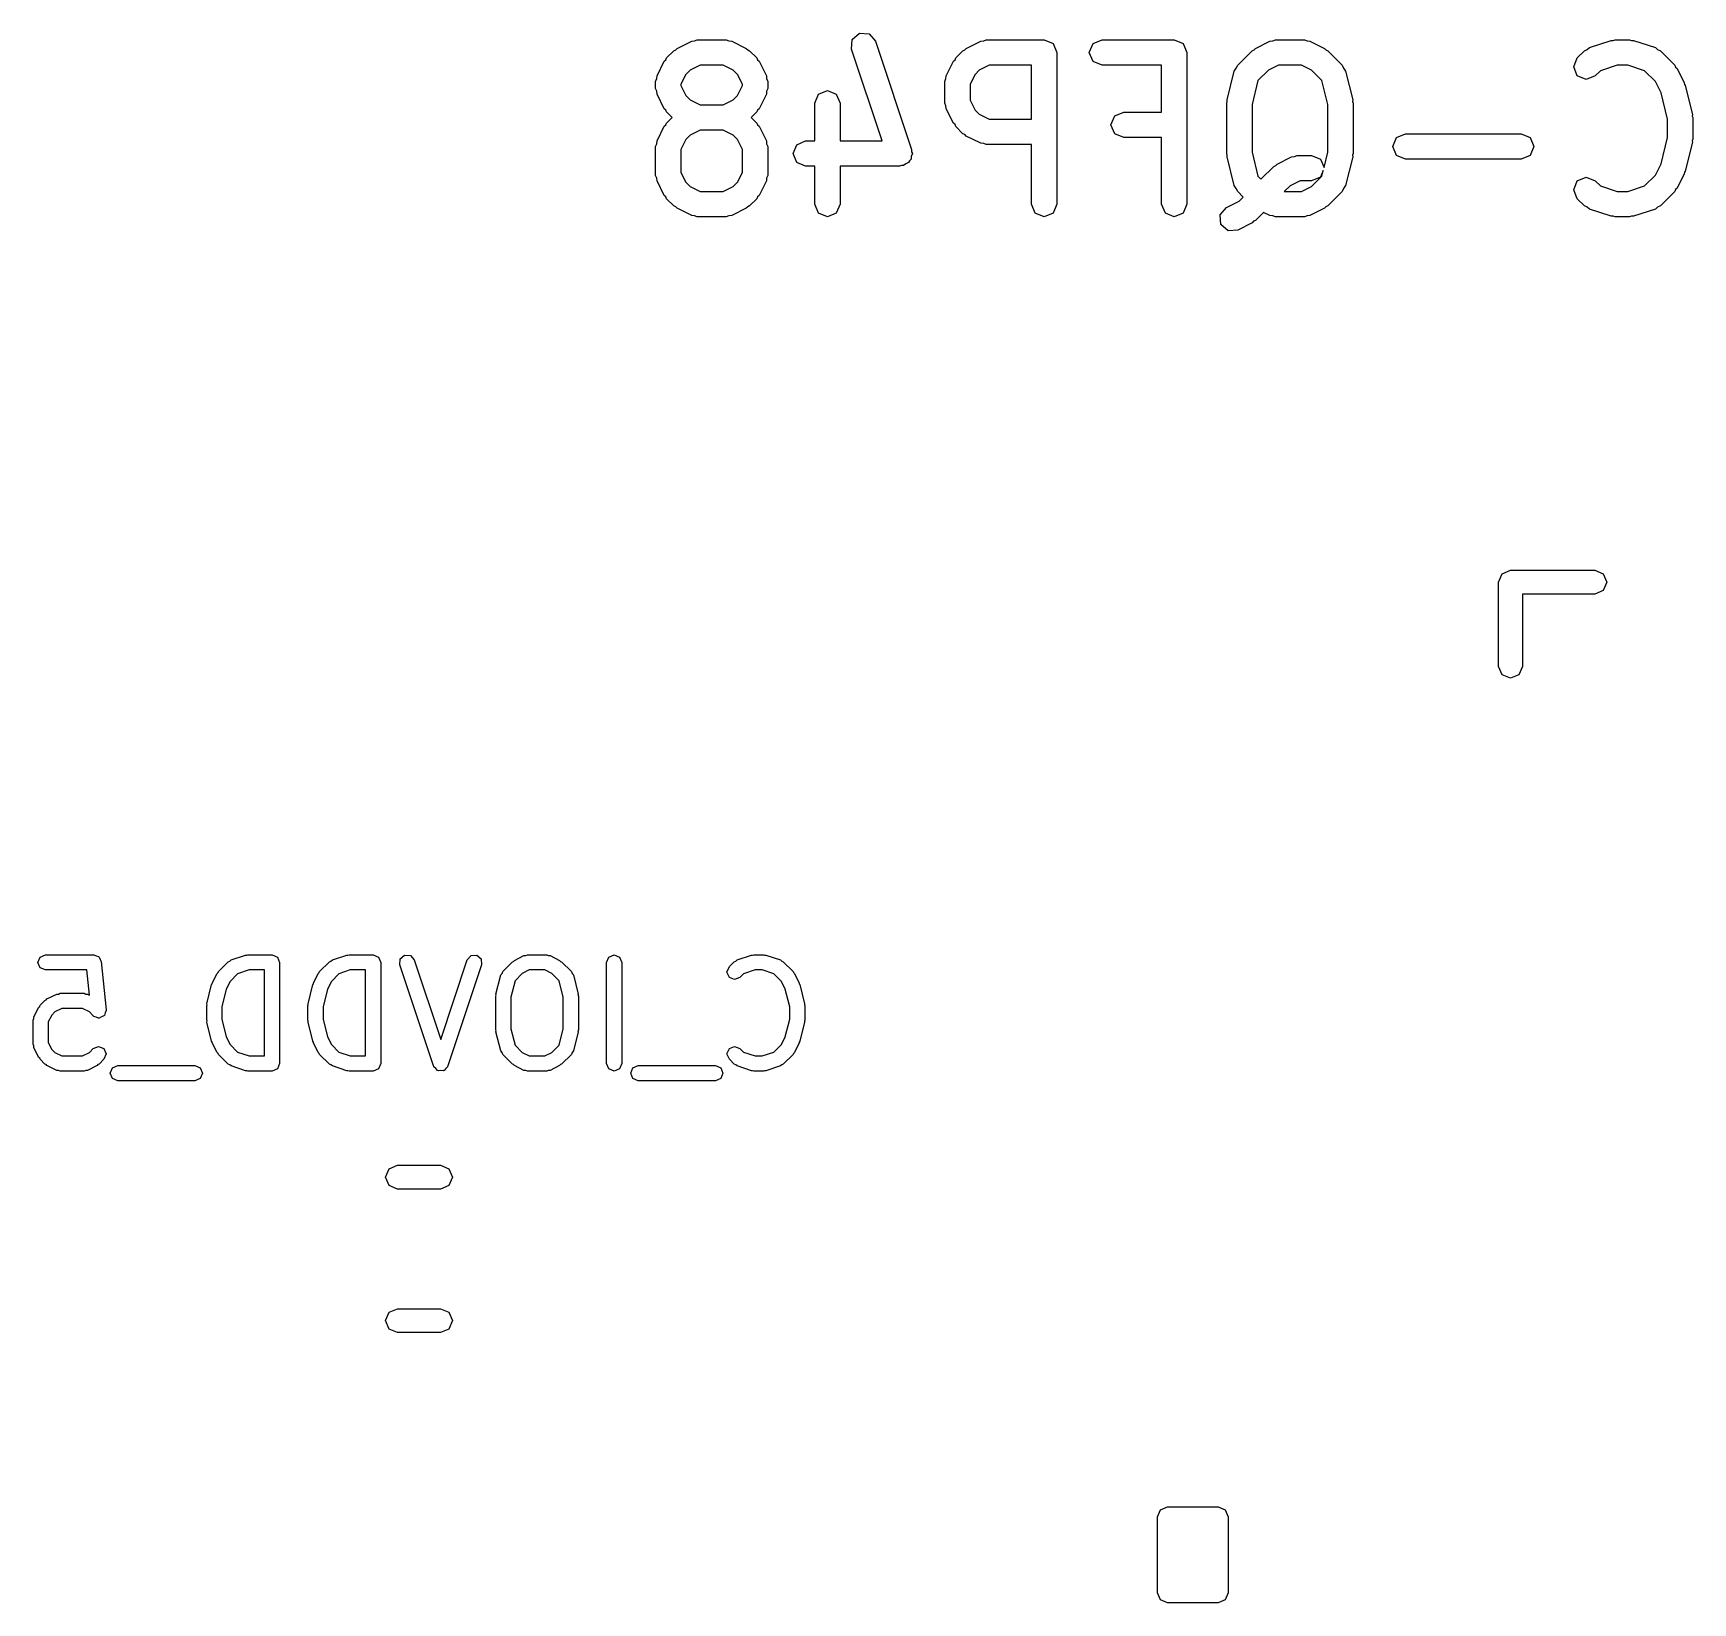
# Model space of a CAD drawing. Extents: x 43 to 429, y -149 to -20.
# Drawn here: x 375.51 to 383.84, y -46.73 to -38.86 of the extents above; entities that cross this region are included whole.
import ezdxf

# ---------------------------------------------------------------- set-up
doc = ezdxf.new("R2010")
doc.units = 0
doc.layers.add('BLACK', color=7, linetype='CONTINUOUS')

msp = doc.modelspace()

# ---------------------------------------------------------------- linework, layer by layer
at = {"layer": 'BLACK', "linetype": 'CONTINUOUS'}
for p, q in [((378.74, -38.9322), (378.813, -38.8959)), ((378.813, -38.8959), (378.827, -38.8949)), ((378.827, -38.8949), (378.841, -38.8892)), ((378.841, -38.8892), (378.986, -38.8892)), ((378.986, -38.8892), (379, -38.8949)), ((379, -38.8949), (379.015, -38.8959)), ((379.015, -38.8959), (379.087, -38.9322)), ((379.615, -38.9365), (379.619, -38.888)), ((379.619, -38.888), (379.655, -38.8562)), ((379.655, -38.8562), (379.704, -38.8596)), ((379.704, -38.8596), (379.736, -38.8963)), ((379.736, -38.8963), (379.917, -39.4406)), ((380.191, -38.9322), (380.264, -38.8959)), ((380.264, -38.8959), (380.279, -38.8949)), ((380.279, -38.8949), (380.292, -38.8892)), ((380.292, -38.8892), (380.583, -38.8892)), ((380.583, -38.8892), (380.628, -38.9078)), ((380.628, -38.9078), (380.646, -38.9527)), ((380.809, -38.9527), (380.828, -38.9078)), ((380.828, -38.9078), (380.873, -38.8892)), ((380.873, -38.8892), (381.236, -38.8892)), ((381.236, -38.8892), (381.281, -38.9078)), ((381.281, -38.9078), (381.299, -38.9527)), ((381.643, -38.9322), (381.715, -38.8959)), ((381.715, -38.8959), (381.73, -38.8949)), ((381.73, -38.8949), (381.744, -38.8892)), ((381.744, -38.8892), (381.889, -38.8892)), ((381.889, -38.8892), (381.903, -38.8949)), ((381.903, -38.8949), (381.917, -38.8959)), ((381.917, -38.8959), (381.99, -38.9322)), ((383.32, -38.9288), (383.429, -38.8925)), ((383.429, -38.8925), (383.44, -38.8932)), ((383.44, -38.8932), (383.449, -38.8892)), ((383.449, -38.8892), (383.522, -38.8892)), ((383.522, -38.8892), (383.532, -38.8932)), ((383.532, -38.8932), (383.542, -38.8925)), ((383.542, -38.8925), (383.651, -38.9288)), ((378.675, -38.9969), (378.683, -38.99)), ((378.683, -38.99), (378.687, -38.9804)), ((378.687, -38.9804), (378.724, -38.9441)), ((378.724, -38.9441), (378.733, -38.9401)), ((378.733, -38.9401), (378.74, -38.9322)), ((379.087, -38.9322), (379.094, -38.9401)), ((379.094, -38.9401), (379.104, -38.9441)), ((379.104, -38.9441), (379.14, -38.9804)), ((379.14, -38.9804), (379.144, -38.99)), ((379.144, -38.99), (379.152, -38.9969)), ((379.769, -39.3972), (379.615, -38.9365)), ((380.127, -38.9969), (380.135, -38.99)), ((380.135, -38.99), (380.139, -38.9804)), ((380.139, -38.9804), (380.175, -38.9441)), ((380.175, -38.9441), (380.185, -38.9401)), ((380.185, -38.9401), (380.191, -38.9322)), ((380.646, -38.9527), (380.646, -39.7147)), ((380.828, -38.9976), (380.809, -38.9527)), ((381.299, -38.9527), (381.299, -39.7147)), ((381.554, -39.0167), (381.626, -38.9441)), ((381.626, -38.9441), (381.636, -38.9401)), ((381.636, -38.9401), (381.643, -38.9322)), ((381.99, -38.9322), (381.997, -38.9401)), ((381.997, -38.9401), (382.006, -38.9441)), ((382.006, -38.9441), (382.079, -39.0167)), ((383.241, -39.0253), (383.259, -38.9804)), ((383.259, -38.9804), (383.296, -38.9441)), ((383.296, -38.9441), (383.309, -38.9384)), ((383.309, -38.9384), (383.32, -38.9288)), ((383.651, -38.9288), (383.662, -38.9384)), ((383.662, -38.9384), (383.676, -38.9441)), ((383.676, -38.9441), (383.748, -39.0167)), ((378.638, -39.0842), (378.639, -39.0695)), ((378.639, -39.0695), (378.675, -38.9969)), ((378.784, -39.0629), (378.759, -39.1128)), ((378.806, -39.0412), (378.784, -39.0629)), ((378.856, -39.0162), (378.806, -39.0412)), ((378.971, -39.0162), (378.856, -39.0162)), ((379.021, -39.0412), (378.971, -39.0162)), ((379.043, -39.0629), (379.021, -39.0412)), ((379.068, -39.1128), (379.043, -39.0629)), ((379.152, -38.9969), (379.188, -39.0695)), ((379.188, -39.0695), (379.189, -39.0842)), ((380.089, -39.0842), (380.09, -39.0695)), ((380.09, -39.0695), (380.127, -38.9969)), ((380.236, -39.0629), (380.211, -39.1128)), ((380.257, -39.0412), (380.236, -39.0629)), ((380.307, -39.0162), (380.257, -39.0412)), ((380.519, -39.0162), (380.307, -39.0162)), ((380.519, -39.2884), (380.519, -39.0162)), ((380.873, -39.0162), (380.828, -38.9976)), ((381.172, -39.0162), (380.873, -39.0162)), ((381.172, -39.2521), (381.172, -39.0162)), ((381.501, -39.1913), (381.537, -39.0462)), ((381.537, -39.0462), (381.547, -39.0324)), ((381.547, -39.0324), (381.554, -39.0167)), ((381.709, -39.0412), (381.656, -39.094)), ((381.759, -39.0162), (381.709, -39.0412)), ((381.874, -39.0162), (381.759, -39.0162)), ((381.924, -39.0412), (381.874, -39.0162)), ((381.977, -39.094), (381.924, -39.0412)), ((382.079, -39.0167), (382.086, -39.0324)), ((382.086, -39.0324), (382.096, -39.0462)), ((382.096, -39.0462), (382.132, -39.1913)), ((383.259, -39.0702), (383.241, -39.0253)), ((383.304, -39.0888), (383.259, -39.0702)), ((383.349, -39.0702), (383.304, -39.0888)), ((383.375, -39.0445), (383.349, -39.0702)), ((383.46, -39.0162), (383.375, -39.0445)), ((383.512, -39.0162), (383.46, -39.0162)), ((383.596, -39.0445), (383.512, -39.0162)), ((383.651, -39.0992), (383.596, -39.0445)), ((383.748, -39.0167), (383.752, -39.0263)), ((383.752, -39.0263), (383.76, -39.0332)), ((383.76, -39.0332), (383.796, -39.1057)), ((378.632, -39.0979), (378.638, -39.0842)), ((378.632, -39.1341), (378.632, -39.0979)), ((378.638, -39.1478), (378.632, -39.1341)), ((378.639, -39.1625), (378.638, -39.1478)), ((378.759, -39.1128), (378.759, -39.1192)), ((378.759, -39.1192), (378.784, -39.1691)), ((379.043, -39.1691), (379.068, -39.1192)), ((379.068, -39.1192), (379.068, -39.1128)), ((379.189, -39.1478), (379.188, -39.1625)), ((379.189, -39.0842), (379.195, -39.0979)), ((379.195, -39.1341), (379.189, -39.1478)), ((379.195, -39.0979), (379.195, -39.1341)), ((379.449, -39.1618), (379.494, -39.1432)), ((379.494, -39.1432), (379.539, -39.1618)), ((380.084, -39.0979), (380.089, -39.0842)), ((380.084, -39.2067), (380.084, -39.0979)), ((380.211, -39.1128), (380.211, -39.1917)), ((381.656, -39.094), (381.626, -39.2145)), ((382.007, -39.2145), (381.977, -39.094)), ((383.68, -39.1563), (383.651, -39.0992)), ((383.712, -39.2871), (383.68, -39.1563)), ((383.796, -39.1057), (383.797, -39.1129)), ((383.797, -39.1129), (383.801, -39.1187)), ((383.801, -39.1187), (383.837, -39.2639)), ((378.675, -39.2351), (378.639, -39.1625)), ((378.683, -39.242), (378.675, -39.2351)), ((378.687, -39.2516), (378.683, -39.242)), ((378.784, -39.1691), (378.806, -39.1908)), ((378.806, -39.1908), (378.856, -39.2158)), ((378.856, -39.2158), (378.971, -39.2158)), ((378.971, -39.2158), (379.021, -39.1908)), ((379.021, -39.1908), (379.043, -39.1691)), ((379.144, -39.242), (379.14, -39.2516)), ((379.152, -39.2351), (379.144, -39.242)), ((379.188, -39.1625), (379.152, -39.2351)), ((379.431, -39.2067), (379.449, -39.1618)), ((379.431, -39.3972), (379.431, -39.2067)), ((379.539, -39.1618), (379.558, -39.2067)), ((379.558, -39.2067), (379.558, -39.3972)), ((380.089, -39.2204), (380.084, -39.2067)), ((380.09, -39.2351), (380.089, -39.2204)), ((380.127, -39.3077), (380.09, -39.2351)), ((380.211, -39.1917), (380.236, -39.2417)), ((380.236, -39.2417), (380.257, -39.2634)), ((381.499, -39.2067), (381.502, -39.1993)), ((381.499, -39.4607), (381.499, -39.2067)), ((381.502, -39.1993), (381.501, -39.1913)), ((381.626, -39.2145), (381.626, -39.4529)), ((382.007, -39.4529), (382.007, -39.2145)), ((382.132, -39.1913), (382.131, -39.1993)), ((382.131, -39.1993), (382.134, -39.2067)), ((382.134, -39.2067), (382.134, -39.4607)), ((378.639, -39.396), (378.675, -39.3235)), ((378.675, -39.3235), (378.683, -39.3166)), ((378.683, -39.3166), (378.687, -39.307)), ((378.715, -39.2793), (378.687, -39.2516)), ((378.687, -39.307), (378.715, -39.2793)), ((379.14, -39.2516), (379.112, -39.2793)), ((379.112, -39.2793), (379.14, -39.307)), ((379.14, -39.307), (379.144, -39.3166)), ((379.144, -39.3166), (379.152, -39.3235)), ((379.152, -39.3235), (379.188, -39.396)), ((380.135, -39.3145), (380.127, -39.3077)), ((380.139, -39.3242), (380.135, -39.3145)), ((380.175, -39.3605), (380.139, -39.3242)), ((380.257, -39.2634), (380.307, -39.2884)), ((380.307, -39.2884), (380.519, -39.2884)), ((380.918, -39.3156), (380.937, -39.2707)), ((380.937, -39.3605), (380.918, -39.3156)), ((380.937, -39.2707), (380.982, -39.2521)), ((380.982, -39.2521), (381.172, -39.2521)), ((383.712, -39.3803), (383.712, -39.2871)), ((383.837, -39.2639), (383.836, -39.2718)), ((383.836, -39.2718), (383.839, -39.2793)), ((383.839, -39.2793), (383.839, -39.3881)), ((378.638, -39.4108), (378.639, -39.396)), ((378.784, -39.3895), (378.759, -39.4394)), ((378.806, -39.3678), (378.784, -39.3895)), ((378.856, -39.3428), (378.806, -39.3678)), ((378.971, -39.3428), (378.856, -39.3428)), ((379.021, -39.3678), (378.971, -39.3428)), ((379.043, -39.3895), (379.021, -39.3678)), ((379.068, -39.4394), (379.043, -39.3895)), ((379.188, -39.396), (379.189, -39.4108)), ((379.34, -39.4158), (379.385, -39.3972)), ((379.385, -39.3972), (379.431, -39.3972)), ((379.558, -39.3972), (379.769, -39.3972)), ((380.185, -39.3645), (380.175, -39.3605)), ((380.191, -39.3724), (380.185, -39.3645)), ((380.264, -39.4087), (380.191, -39.3724)), ((380.279, -39.4097), (380.264, -39.4087)), ((380.292, -39.4154), (380.279, -39.4097)), ((380.982, -39.3791), (380.937, -39.3605)), ((381.172, -39.3791), (380.982, -39.3791)), ((381.172, -39.7147), (381.172, -39.3791)), ((382.333, -39.4244), (382.352, -39.3795)), ((382.352, -39.3795), (382.397, -39.3609)), ((382.397, -39.3609), (382.978, -39.3609)), ((382.978, -39.3609), (383.022, -39.3795)), ((383.022, -39.3795), (383.041, -39.4244)), ((383.68, -39.5111), (383.712, -39.3803)), ((383.837, -39.4035), (383.801, -39.5487)), ((383.839, -39.3881), (383.836, -39.3956)), ((383.836, -39.3956), (383.837, -39.4035)), ((378.632, -39.4244), (378.638, -39.4108)), ((378.632, -39.5696), (378.632, -39.4244)), ((378.759, -39.4394), (378.759, -39.5546)), ((379.068, -39.5546), (379.068, -39.4394)), ((379.189, -39.4108), (379.195, -39.4244)), ((379.195, -39.4244), (379.195, -39.5696)), ((379.322, -39.4607), (379.34, -39.4158)), ((379.34, -39.5056), (379.322, -39.4607)), ((379.914, -39.4891), (379.906, -39.496)), ((379.915, -39.4744), (379.914, -39.4891)), ((379.921, -39.4607), (379.915, -39.4744)), ((379.917, -39.4406), (379.916, -39.4511)), ((379.916, -39.4511), (379.921, -39.4607)), ((380.519, -39.4154), (380.292, -39.4154)), ((380.519, -39.7147), (380.519, -39.4154)), ((381.502, -39.4682), (381.499, -39.4607)), ((381.501, -39.4761), (381.502, -39.4682)), ((381.537, -39.6213), (381.501, -39.4761)), ((381.626, -39.4529), (381.656, -39.5734)), ((381.752, -39.5128), (381.824, -39.4765)), ((381.824, -39.4765), (381.839, -39.4754)), ((381.839, -39.4754), (381.853, -39.4698)), ((381.853, -39.4698), (381.925, -39.4698)), ((381.925, -39.4698), (381.97, -39.4884)), ((381.97, -39.4884), (381.988, -39.5303)), ((381.988, -39.5303), (382.007, -39.4529)), ((382.132, -39.4761), (382.096, -39.6213)), ((382.134, -39.4607), (382.131, -39.4682)), ((382.131, -39.4682), (382.132, -39.4761)), ((382.352, -39.4693), (382.333, -39.4244)), ((382.397, -39.4879), (382.352, -39.4693)), ((382.978, -39.4879), (382.397, -39.4879)), ((383.022, -39.4693), (382.978, -39.4879)), ((383.041, -39.4244), (383.022, -39.4693)), ((378.638, -39.5832), (378.632, -39.5696)), ((378.759, -39.5546), (378.784, -39.6045)), ((379.043, -39.6045), (379.068, -39.5546)), ((379.195, -39.5696), (379.189, -39.5832)), ((379.385, -39.5242), (379.34, -39.5056)), ((379.431, -39.5242), (379.385, -39.5242)), ((379.431, -39.7147), (379.431, -39.5242)), ((379.857, -39.5242), (379.558, -39.5242)), ((379.558, -39.5242), (379.558, -39.7147)), ((379.867, -39.5202), (379.857, -39.5242)), ((379.877, -39.521), (379.867, -39.5202)), ((379.888, -39.5113), (379.877, -39.521)), ((379.902, -39.5056), (379.888, -39.5113)), ((379.906, -39.496), (379.902, -39.5056)), ((381.656, -39.5734), (381.671, -39.5886)), ((381.671, -39.5886), (381.735, -39.5247)), ((381.735, -39.5247), (381.745, -39.5207)), ((381.745, -39.5207), (381.752, -39.5128)), ((381.924, -39.6262), (381.977, -39.5734)), ((381.984, -39.5452), (381.97, -39.5782)), ((381.977, -39.5734), (381.984, -39.5452)), ((383.596, -39.6229), (383.651, -39.5682)), ((383.651, -39.5682), (383.68, -39.5111)), ((383.796, -39.5617), (383.76, -39.6343)), ((383.797, -39.5545), (383.796, -39.5617)), ((383.801, -39.5487), (383.797, -39.5545)), ((378.639, -39.598), (378.638, -39.5832)), ((378.675, -39.6705), (378.639, -39.598)), ((378.784, -39.6045), (378.806, -39.6262)), ((378.806, -39.6262), (378.856, -39.6512)), ((378.856, -39.6512), (378.971, -39.6512)), ((378.971, -39.6512), (379.021, -39.6262)), ((379.021, -39.6262), (379.043, -39.6045)), ((379.188, -39.598), (379.152, -39.6705)), ((379.189, -39.5832), (379.188, -39.598)), ((381.547, -39.635), (381.537, -39.6213)), ((381.554, -39.6508), (381.547, -39.635)), ((381.581, -39.6784), (381.554, -39.6508)), ((381.818, -39.6218), (381.788, -39.6512)), ((381.788, -39.6512), (381.874, -39.6512)), ((381.868, -39.5968), (381.818, -39.6218)), ((381.925, -39.5968), (381.868, -39.5968)), ((381.874, -39.6512), (381.924, -39.6262)), ((381.97, -39.5782), (381.925, -39.5968)), ((382.079, -39.6508), (382.006, -39.7233)), ((382.086, -39.635), (382.079, -39.6508)), ((382.096, -39.6213), (382.086, -39.635)), ((383.241, -39.6421), (383.259, -39.5972)), ((383.259, -39.687), (383.241, -39.6421)), ((383.259, -39.5972), (383.304, -39.5786)), ((383.304, -39.5786), (383.349, -39.5972)), ((383.349, -39.5972), (383.375, -39.6229)), ((383.375, -39.6229), (383.46, -39.6512)), ((383.46, -39.6512), (383.512, -39.6512)), ((383.512, -39.6512), (383.596, -39.6229)), ((383.748, -39.6508), (383.676, -39.7233)), ((383.752, -39.6411), (383.748, -39.6508)), ((383.76, -39.6343), (383.752, -39.6411)), ((378.683, -39.6774), (378.675, -39.6705)), ((378.687, -39.687), (378.683, -39.6774)), ((378.724, -39.7233), (378.687, -39.687)), ((378.733, -39.7273), (378.724, -39.7233)), ((378.74, -39.7352), (378.733, -39.7273)), ((378.813, -39.7715), (378.74, -39.7352)), ((379.087, -39.7352), (379.015, -39.7715)), ((379.094, -39.7273), (379.087, -39.7352)), ((379.104, -39.7233), (379.094, -39.7273)), ((379.14, -39.687), (379.104, -39.7233)), ((379.144, -39.6774), (379.14, -39.687)), ((379.152, -39.6705), (379.144, -39.6774)), ((379.449, -39.7596), (379.431, -39.7147)), ((379.558, -39.7147), (379.539, -39.7596)), ((380.538, -39.7596), (380.519, -39.7147)), ((380.646, -39.7147), (380.628, -39.7596)), ((381.191, -39.7596), (381.172, -39.7147)), ((381.299, -39.7147), (381.281, -39.7596)), ((381.466, -39.7672), (381.498, -39.7305)), ((381.498, -39.7305), (381.561, -39.6988)), ((381.561, -39.6988), (381.581, -39.6784)), ((381.99, -39.7352), (381.917, -39.7715)), ((381.997, -39.7273), (381.99, -39.7352)), ((382.006, -39.7233), (381.997, -39.7273)), ((383.296, -39.7233), (383.259, -39.687)), ((383.309, -39.729), (383.296, -39.7233)), ((383.32, -39.7387), (383.309, -39.729)), ((383.429, -39.775), (383.32, -39.7387)), ((383.651, -39.7387), (383.542, -39.775)), ((383.662, -39.729), (383.651, -39.7387)), ((383.676, -39.7233), (383.662, -39.729)), ((378.827, -39.7726), (378.813, -39.7715)), ((378.841, -39.7782), (378.827, -39.7726)), ((378.986, -39.7782), (378.841, -39.7782)), ((379, -39.7726), (378.986, -39.7782)), ((379.015, -39.7715), (379, -39.7726)), ((379.494, -39.7782), (379.449, -39.7596)), ((379.539, -39.7596), (379.494, -39.7782)), ((380.583, -39.7782), (380.538, -39.7596)), ((380.628, -39.7596), (380.583, -39.7782)), ((381.236, -39.7782), (381.191, -39.7596)), ((381.281, -39.7596), (381.236, -39.7782)), ((381.469, -39.8157), (381.466, -39.7672)), ((381.506, -39.8475), (381.469, -39.8157)), ((381.627, -39.8078), (381.555, -39.8441)), ((381.634, -39.7999), (381.627, -39.8078)), ((381.644, -39.7959), (381.634, -39.7999)), ((381.684, -39.7557), (381.644, -39.7959)), ((381.715, -39.7715), (381.684, -39.7557)), ((381.73, -39.7726), (381.715, -39.7715)), ((381.744, -39.7782), (381.73, -39.7726)), ((381.889, -39.7782), (381.744, -39.7782)), ((381.903, -39.7726), (381.889, -39.7782)), ((381.917, -39.7715), (381.903, -39.7726)), ((383.44, -39.7742), (383.429, -39.775)), ((383.449, -39.7782), (383.44, -39.7742)), ((383.522, -39.7782), (383.449, -39.7782)), ((383.532, -39.7742), (383.522, -39.7782)), ((383.542, -39.775), (383.532, -39.7742)), ((381.555, -39.8441), (381.506, -39.8475)), ((382.864, -41.6116), (382.882, -41.5691)), ((382.882, -41.5691), (382.924, -41.5515)), ((382.924, -41.5515), (383.347, -41.5515)), ((383.347, -41.5515), (383.389, -41.5691)), ((383.389, -41.5691), (383.407, -41.6116)), ((382.864, -42.034), (382.864, -41.6116)), ((383.389, -41.654), (383.347, -41.6715)), ((383.407, -41.6116), (383.389, -41.654)), ((383.347, -41.6715), (382.984, -41.6715)), ((382.984, -41.6715), (382.984, -42.034)), ((382.882, -42.0764), (382.864, -42.034)), ((382.924, -42.094), (382.882, -42.0764)), ((382.966, -42.0764), (382.924, -42.094)), ((382.984, -42.034), (382.966, -42.0764)), ((375.531, -43.5198), (375.542, -43.4929)), ((375.542, -43.4929), (375.569, -43.4817)), ((375.569, -43.4817), (375.811, -43.4817)), ((375.811, -43.4817), (375.823, -43.4866)), ((375.823, -43.4866), (375.835, -43.4903)), ((375.835, -43.4903), (375.836, -43.4921)), ((375.836, -43.4921), (375.838, -43.4929)), ((375.838, -43.4929), (375.843, -43.5047)), ((376.501, -43.5079), (376.573, -43.4837)), ((376.573, -43.4837), (376.579, -43.4841)), ((376.579, -43.4841), (376.585, -43.4817)), ((376.585, -43.4817), (376.706, -43.4817)), ((376.706, -43.4817), (376.733, -43.4929)), ((376.733, -43.4929), (376.744, -43.5198)), ((377.009, -43.5079), (377.081, -43.4837)), ((377.081, -43.4837), (377.087, -43.4841)), ((377.087, -43.4841), (377.093, -43.4817)), ((377.093, -43.4817), (377.214, -43.4817)), ((377.214, -43.4817), (377.241, -43.4929)), ((377.241, -43.4929), (377.252, -43.5198)), ((377.349, -43.5028), (377.371, -43.4837)), ((377.371, -43.4837), (377.401, -43.4857)), ((377.401, -43.4857), (377.42, -43.5078)), ((377.686, -43.5078), (377.705, -43.4857)), ((377.705, -43.4857), (377.734, -43.4837)), ((377.734, -43.4837), (377.756, -43.5028)), ((377.923, -43.5099), (377.971, -43.4857)), ((377.971, -43.4857), (377.98, -43.4851)), ((377.98, -43.4851), (377.988, -43.4817)), ((377.988, -43.4817), (378.085, -43.4817)), ((378.085, -43.4817), (378.093, -43.4851)), ((378.093, -43.4851), (378.102, -43.4857)), ((378.102, -43.4857), (378.15, -43.5099)), ((378.386, -43.5198), (378.397, -43.4929)), ((378.397, -43.4929), (378.424, -43.4817)), ((378.424, -43.4817), (378.451, -43.4929)), ((378.451, -43.4929), (378.462, -43.5198)), ((379.041, -43.5079), (379.113, -43.4837)), ((379.113, -43.4837), (379.119, -43.4841)), ((379.119, -43.4841), (379.125, -43.4817)), ((379.125, -43.4817), (379.174, -43.4817)), ((379.174, -43.4817), (379.179, -43.4841)), ((379.179, -43.4841), (379.186, -43.4837)), ((379.186, -43.4837), (379.258, -43.5079)), ((375.542, -43.5468), (375.531, -43.5198)), ((375.569, -43.5579), (375.542, -43.5468)), ((375.777, -43.5579), (375.569, -43.5579)), ((375.789, -43.684), (375.777, -43.5579)), ((375.843, -43.5047), (375.849, -43.516)), ((375.849, -43.516), (375.873, -43.7579)), ((376.406, -43.6237), (376.43, -43.5753)), ((376.43, -43.5753), (376.435, -43.5712)), ((376.435, -43.5712), (376.437, -43.5654)), ((376.437, -43.5654), (376.486, -43.5171)), ((376.486, -43.5171), (376.494, -43.5137)), ((376.494, -43.5137), (376.501, -43.5079)), ((376.591, -43.5579), (376.533, -43.5773)), ((376.668, -43.5579), (376.591, -43.5579)), ((376.668, -43.9897), (376.668, -43.5579)), ((376.744, -43.5198), (376.744, -44.0278)), ((376.914, -43.6237), (376.938, -43.5753)), ((376.938, -43.5753), (376.943, -43.5712)), ((376.943, -43.5712), (376.945, -43.5654)), ((376.945, -43.5654), (376.994, -43.5171)), ((376.994, -43.5171), (377.002, -43.5137)), ((377.002, -43.5137), (377.009, -43.5079)), ((377.099, -43.5579), (377.041, -43.5773)), ((377.176, -43.5579), (377.099, -43.5579)), ((377.176, -43.9897), (377.176, -43.5579)), ((377.252, -43.5198), (377.252, -44.0278)), ((377.347, -43.5319), (377.349, -43.5028)), ((377.517, -44.0399), (377.347, -43.5319)), ((377.42, -43.5078), (377.553, -43.9073)), ((377.553, -43.9073), (377.686, -43.5078)), ((377.758, -43.5319), (377.589, -44.0399)), ((377.756, -43.5028), (377.758, -43.5319)), ((377.855, -43.5831), (377.861, -43.5749)), ((377.861, -43.5749), (377.865, -43.5654)), ((377.865, -43.5654), (377.913, -43.5171)), ((377.913, -43.5171), (377.919, -43.5147)), ((377.919, -43.5147), (377.923, -43.5099)), ((377.962, -43.5753), (377.926, -43.6119)), ((377.997, -43.5579), (377.962, -43.5753)), ((378.076, -43.5579), (377.997, -43.5579)), ((378.111, -43.5753), (378.076, -43.5579)), ((378.147, -43.6119), (378.111, -43.5753)), ((378.15, -43.5099), (378.155, -43.5147)), ((378.155, -43.5147), (378.16, -43.5171)), ((378.16, -43.5171), (378.209, -43.5654)), ((378.209, -43.5654), (378.213, -43.5749)), ((378.213, -43.5749), (378.219, -43.5831)), ((378.386, -44.0278), (378.386, -43.5198)), ((378.462, -43.5198), (378.462, -44.0278)), ((378.99, -43.5682), (379.002, -43.5413)), ((379.002, -43.5951), (378.99, -43.5682)), ((379.002, -43.5413), (379.026, -43.5171)), ((379.026, -43.5171), (379.034, -43.5137)), ((379.034, -43.5137), (379.041, -43.5079)), ((379.131, -43.5579), (379.073, -43.5773)), ((379.167, -43.5579), (379.131, -43.5579)), ((379.226, -43.5773), (379.167, -43.5579)), ((379.258, -43.5079), (379.265, -43.5137)), ((379.265, -43.5137), (379.273, -43.5171)), ((379.273, -43.5171), (379.322, -43.5654)), ((379.322, -43.5654), (379.324, -43.5712)), ((379.324, -43.5712), (379.329, -43.5753)), ((379.329, -43.5753), (379.353, -43.6237)), ((376.379, -43.7283), (376.403, -43.6315)), ((376.403, -43.6315), (376.406, -43.628)), ((376.406, -43.628), (376.406, -43.6237)), ((376.476, -43.6541), (376.454, -43.7422)), ((376.496, -43.615), (376.476, -43.6541)), ((376.533, -43.5773), (376.496, -43.615)), ((376.887, -43.7283), (376.911, -43.6315)), ((376.911, -43.6315), (376.914, -43.628)), ((376.914, -43.628), (376.914, -43.6237)), ((376.984, -43.6541), (376.962, -43.7422)), ((377.004, -43.615), (376.984, -43.6541)), ((377.041, -43.5773), (377.004, -43.615)), ((377.83, -43.6799), (377.855, -43.5831)), ((377.926, -43.6119), (377.905, -43.6938)), ((378.168, -43.6938), (378.147, -43.6119)), ((378.219, -43.5831), (378.243, -43.6799)), ((379.028, -43.6063), (379.002, -43.5951)), ((379.055, -43.5951), (379.028, -43.6063)), ((379.073, -43.5773), (379.055, -43.5951)), ((379.263, -43.615), (379.226, -43.5773)), ((379.283, -43.6541), (379.263, -43.615)), ((379.305, -43.7422), (379.283, -43.6541)), ((379.353, -43.6237), (379.353, -43.628)), ((379.353, -43.628), (379.356, -43.6315)), ((379.356, -43.6315), (379.38, -43.7283)), ((375.535, -43.7447), (375.54, -43.7406)), ((375.54, -43.7406), (375.542, -43.7348)), ((375.542, -43.7348), (375.566, -43.7106)), ((375.566, -43.7106), (375.572, -43.7082)), ((375.572, -43.7082), (375.576, -43.7035)), ((375.576, -43.7035), (375.625, -43.6793)), ((375.625, -43.6793), (375.634, -43.6786)), ((375.634, -43.6786), (375.642, -43.6752)), ((375.642, -43.6752), (375.763, -43.6752)), ((375.763, -43.6752), (375.771, -43.6786)), ((375.771, -43.6786), (375.78, -43.6793)), ((375.78, -43.6793), (375.789, -43.684)), ((376.378, -43.7375), (376.38, -43.7331)), ((376.378, -43.8101), (376.378, -43.7375)), ((376.38, -43.7331), (376.379, -43.7283)), ((376.454, -43.7422), (376.454, -43.8054)), ((376.886, -43.7375), (376.888, -43.7331)), ((376.886, -43.8101), (376.886, -43.7375)), ((376.888, -43.7331), (376.887, -43.7283)), ((376.962, -43.7422), (376.962, -43.8054)), ((377.829, -43.6891), (377.831, -43.6847)), ((377.829, -43.8585), (377.829, -43.6891)), ((377.831, -43.6847), (377.83, -43.6799)), ((377.905, -43.6938), (377.905, -43.8538)), ((378.168, -43.8538), (378.168, -43.6938)), ((378.243, -43.6799), (378.242, -43.6847)), ((378.242, -43.6847), (378.244, -43.6891)), ((378.244, -43.6891), (378.244, -43.8585)), ((379.305, -43.8054), (379.305, -43.7422)), ((379.38, -43.7283), (379.379, -43.7331)), ((379.379, -43.7331), (379.381, -43.7375)), ((379.381, -43.7375), (379.381, -43.8101)), ((375.507, -43.8101), (375.51, -43.8019)), ((375.507, -43.9311), (375.507, -43.8101)), ((375.51, -43.8019), (375.511, -43.7931)), ((375.511, -43.7931), (375.535, -43.7447)), ((375.601, -43.7843), (375.583, -43.8191)), ((375.583, -43.8191), (375.583, -43.9221)), ((375.616, -43.7688), (375.601, -43.7843)), ((375.651, -43.7514), (375.616, -43.7688)), ((375.754, -43.7514), (375.651, -43.7514)), ((375.789, -43.7688), (375.754, -43.7514)), ((375.808, -43.7887), (375.789, -43.7688)), ((375.81, -43.7894), (375.808, -43.7887)), ((375.811, -43.7912), (375.81, -43.7894)), ((375.823, -43.7949), (375.811, -43.7912)), ((375.835, -43.7998), (375.823, -43.7949)), ((375.837, -43.7991), (375.835, -43.7998)), ((375.839, -43.7996), (375.837, -43.7991)), ((375.85, -43.7936), (375.839, -43.7996)), ((375.862, -43.7887), (375.85, -43.7936)), ((375.863, -43.7868), (375.862, -43.7887)), ((375.865, -43.7858), (375.863, -43.7868)), ((375.869, -43.7736), (375.865, -43.7858)), ((375.873, -43.7617), (375.869, -43.7736)), ((375.873, -43.7579), (375.873, -43.7599)), ((375.873, -43.7599), (375.873, -43.7617)), ((376.38, -43.8146), (376.378, -43.8101)), ((376.379, -43.8193), (376.38, -43.8146)), ((376.403, -43.9161), (376.379, -43.8193)), ((376.454, -43.8054), (376.476, -43.8936)), ((376.888, -43.8146), (376.886, -43.8101)), ((376.887, -43.8193), (376.888, -43.8146)), ((376.911, -43.9161), (376.887, -43.8193)), ((376.962, -43.8054), (376.984, -43.8936)), ((379.283, -43.8936), (379.305, -43.8054)), ((379.38, -43.8193), (379.356, -43.9161)), ((379.381, -43.8101), (379.379, -43.8146)), ((379.379, -43.8146), (379.38, -43.8193)), ((376.476, -43.8936), (376.496, -43.9327)), ((376.984, -43.8936), (377.004, -43.9327)), ((377.831, -43.8629), (377.829, -43.8585)), ((377.83, -43.8677), (377.831, -43.8629)), ((377.855, -43.9645), (377.83, -43.8677)), ((377.905, -43.8538), (377.926, -43.9358)), ((378.147, -43.9358), (378.168, -43.8538)), ((378.243, -43.8677), (378.219, -43.9645)), ((378.244, -43.8585), (378.242, -43.8629)), ((378.242, -43.8629), (378.243, -43.8677)), ((379.263, -43.9327), (379.283, -43.8936)), ((375.51, -43.9392), (375.507, -43.9311)), ((375.511, -43.9481), (375.51, -43.9392)), ((375.535, -43.9965), (375.511, -43.9481)), ((375.583, -43.9221), (375.601, -43.9569)), ((375.601, -43.9569), (375.616, -43.9723)), ((375.616, -43.9723), (375.651, -43.9897)), ((375.651, -43.9897), (375.754, -43.9897)), ((375.754, -43.9897), (375.789, -43.9723)), ((375.789, -43.9723), (375.808, -43.9525)), ((375.808, -43.9525), (375.835, -43.9413)), ((375.835, -43.9413), (375.862, -43.9525)), ((375.862, -43.9525), (375.873, -43.9794)), ((375.873, -43.9794), (375.862, -44.0064)), ((376.406, -43.9196), (376.403, -43.9161)), ((376.406, -43.9239), (376.406, -43.9196)), ((376.43, -43.9723), (376.406, -43.9239)), ((376.435, -43.9764), (376.43, -43.9723)), ((376.437, -43.9822), (376.435, -43.9764)), ((376.486, -44.0306), (376.437, -43.9822)), ((376.496, -43.9327), (376.533, -43.9703)), ((376.533, -43.9703), (376.591, -43.9897)), ((376.591, -43.9897), (376.668, -43.9897)), ((376.914, -43.9196), (376.911, -43.9161)), ((376.914, -43.9239), (376.914, -43.9196)), ((376.938, -43.9723), (376.914, -43.9239)), ((376.943, -43.9764), (376.938, -43.9723)), ((376.945, -43.9822), (376.943, -43.9764)), ((376.994, -44.0306), (376.945, -43.9822)), ((377.004, -43.9327), (377.041, -43.9703)), ((377.041, -43.9703), (377.099, -43.9897)), ((377.099, -43.9897), (377.176, -43.9897)), ((377.861, -43.9727), (377.855, -43.9645)), ((377.865, -43.9822), (377.861, -43.9727)), ((377.913, -44.0306), (377.865, -43.9822)), ((377.926, -43.9358), (377.962, -43.9723)), ((377.962, -43.9723), (377.997, -43.9897)), ((377.997, -43.9897), (378.076, -43.9897)), ((378.076, -43.9897), (378.111, -43.9723)), ((378.111, -43.9723), (378.147, -43.9358)), ((378.209, -43.9822), (378.16, -44.0306)), ((378.213, -43.9727), (378.209, -43.9822)), ((378.219, -43.9645), (378.213, -43.9727)), ((378.99, -43.9794), (379.002, -43.9525)), ((379.002, -44.0064), (378.99, -43.9794)), ((379.002, -43.9525), (379.028, -43.9413)), ((379.028, -43.9413), (379.055, -43.9525)), ((379.055, -43.9525), (379.073, -43.9703)), ((379.073, -43.9703), (379.131, -43.9897)), ((379.131, -43.9897), (379.167, -43.9897)), ((379.167, -43.9897), (379.226, -43.9703)), ((379.226, -43.9703), (379.263, -43.9327)), ((379.322, -43.9822), (379.273, -44.0306)), ((379.324, -43.9764), (379.322, -43.9822)), ((379.329, -43.9723), (379.324, -43.9764)), ((379.353, -43.9239), (379.329, -43.9723)), ((379.356, -43.9161), (379.353, -43.9196)), ((379.353, -43.9196), (379.353, -43.9239)), ((375.54, -44.0006), (375.535, -43.9965)), ((375.542, -44.0064), (375.54, -44.0006)), ((375.566, -44.0306), (375.542, -44.0064)), ((375.572, -44.033), (375.566, -44.0306)), ((375.576, -44.0377), (375.572, -44.033)), ((375.625, -44.0619), (375.576, -44.0377)), ((375.634, -44.0625), (375.625, -44.0619)), ((375.642, -44.0659), (375.634, -44.0625)), ((375.763, -44.0659), (375.642, -44.0659)), ((375.771, -44.0625), (375.763, -44.0659)), ((375.78, -44.0619), (375.771, -44.0625)), ((375.828, -44.0377), (375.78, -44.0619)), ((375.832, -44.033), (375.828, -44.0377)), ((375.838, -44.0306), (375.832, -44.033)), ((375.862, -44.0064), (375.838, -44.0306)), ((375.894, -44.0762), (375.905, -44.0493)), ((375.905, -44.1031), (375.894, -44.0762)), ((375.905, -44.0493), (375.932, -44.0381)), ((375.932, -44.0381), (376.319, -44.0381)), ((376.319, -44.0381), (376.346, -44.0493)), ((376.346, -44.0493), (376.357, -44.0762)), ((376.357, -44.0762), (376.346, -44.1031)), ((376.494, -44.034), (376.486, -44.0306)), ((376.501, -44.0398), (376.494, -44.034)), ((376.573, -44.064), (376.501, -44.0398)), ((376.579, -44.0635), (376.573, -44.064)), ((376.585, -44.0659), (376.579, -44.0635)), ((376.706, -44.0659), (376.585, -44.0659)), ((376.733, -44.0548), (376.706, -44.0659)), ((376.744, -44.0278), (376.733, -44.0548)), ((377.002, -44.034), (376.994, -44.0306)), ((377.009, -44.0398), (377.002, -44.034)), ((377.081, -44.064), (377.009, -44.0398)), ((377.087, -44.0635), (377.081, -44.064)), ((377.093, -44.0659), (377.087, -44.0635)), ((377.214, -44.0659), (377.093, -44.0659)), ((377.241, -44.0548), (377.214, -44.0659)), ((377.252, -44.0278), (377.241, -44.0548)), ((377.519, -44.042), (377.517, -44.0399)), ((377.519, -44.0449), (377.519, -44.042)), ((377.528, -44.0528), (377.519, -44.0449)), ((377.536, -44.0619), (377.528, -44.0528)), ((377.539, -44.0621), (377.536, -44.0619)), ((377.541, -44.064), (377.539, -44.0621)), ((377.553, -44.0631), (377.541, -44.064)), ((377.565, -44.064), (377.553, -44.0631)), ((377.567, -44.0621), (377.565, -44.064)), ((377.57, -44.0619), (377.567, -44.0621)), ((377.578, -44.0528), (377.57, -44.0619)), ((377.587, -44.0449), (377.578, -44.0528)), ((377.589, -44.0399), (377.587, -44.042)), ((377.587, -44.042), (377.587, -44.0449)), ((377.919, -44.033), (377.913, -44.0306)), ((377.923, -44.0377), (377.919, -44.033)), ((377.971, -44.0619), (377.923, -44.0377)), ((377.98, -44.0625), (377.971, -44.0619)), ((377.988, -44.0659), (377.98, -44.0625)), ((378.085, -44.0659), (377.988, -44.0659)), ((378.093, -44.0625), (378.085, -44.0659)), ((378.102, -44.0619), (378.093, -44.0625)), ((378.15, -44.0377), (378.102, -44.0619)), ((378.155, -44.033), (378.15, -44.0377)), ((378.16, -44.0306), (378.155, -44.033)), ((378.397, -44.0548), (378.386, -44.0278)), ((378.424, -44.0659), (378.397, -44.0548)), ((378.451, -44.0548), (378.424, -44.0659)), ((378.462, -44.0278), (378.451, -44.0548)), ((378.507, -44.0762), (378.518, -44.0493)), ((378.518, -44.1031), (378.507, -44.0762)), ((378.518, -44.0493), (378.545, -44.0381)), ((378.545, -44.0381), (378.932, -44.0381)), ((378.932, -44.0381), (378.959, -44.0493)), ((378.959, -44.0493), (378.97, -44.0762)), ((378.97, -44.0762), (378.959, -44.1031)), ((379.026, -44.0306), (379.002, -44.0064)), ((379.034, -44.034), (379.026, -44.0306)), ((379.041, -44.0398), (379.034, -44.034)), ((379.113, -44.064), (379.041, -44.0398)), ((379.119, -44.0635), (379.113, -44.064)), ((379.125, -44.0659), (379.119, -44.0635)), ((379.174, -44.0659), (379.125, -44.0659)), ((379.179, -44.0635), (379.174, -44.0659)), ((379.186, -44.064), (379.179, -44.0635)), ((379.258, -44.0398), (379.186, -44.064)), ((379.265, -44.034), (379.258, -44.0398)), ((379.273, -44.0306), (379.265, -44.034)), ((375.932, -44.1143), (375.905, -44.1031)), ((376.319, -44.1143), (375.932, -44.1143)), ((376.346, -44.1031), (376.319, -44.1143)), ((378.545, -44.1143), (378.518, -44.1031)), ((378.932, -44.1143), (378.545, -44.1143)), ((378.959, -44.1031), (378.932, -44.1143)), ((377.276, -44.598), (377.294, -44.5556)), ((377.294, -44.5556), (377.336, -44.538)), ((377.336, -44.538), (377.552, -44.538)), ((377.552, -44.538), (377.594, -44.5556)), ((377.594, -44.5556), (377.612, -44.598)), ((377.294, -44.6404), (377.276, -44.598)), ((377.336, -44.658), (377.294, -44.6404)), ((377.552, -44.658), (377.336, -44.658)), ((377.594, -44.6404), (377.552, -44.658)), ((377.612, -44.598), (377.594, -44.6404)), ((377.276, -45.318), (377.294, -45.2756)), ((377.294, -45.3604), (377.276, -45.318)), ((377.294, -45.2756), (377.336, -45.258)), ((377.336, -45.258), (377.552, -45.258)), ((377.552, -45.258), (377.594, -45.2756)), ((377.594, -45.2756), (377.612, -45.318)), ((377.612, -45.318), (377.594, -45.3604)), ((377.336, -45.378), (377.294, -45.3604)), ((377.552, -45.378), (377.336, -45.378)), ((377.594, -45.3604), (377.552, -45.378)), ((381.152, -46.3032), (381.167, -46.2679)), ((381.152, -46.6842), (381.152, -46.3032)), ((381.167, -46.2679), (381.202, -46.2533)), ((381.202, -46.2533), (381.456, -46.2533)), ((381.456, -46.2533), (381.492, -46.2679)), ((381.492, -46.2679), (381.506, -46.3032)), ((381.506, -46.3032), (381.506, -46.6842)), ((381.167, -46.7196), (381.152, -46.6842)), ((381.202, -46.7342), (381.167, -46.7196)), ((381.456, -46.7342), (381.202, -46.7342)), ((381.492, -46.7196), (381.456, -46.7342)), ((381.506, -46.6842), (381.492, -46.7196))]:
    msp.add_line(p, q, dxfattribs=at)

doc.saveas('drawing.dxf')
